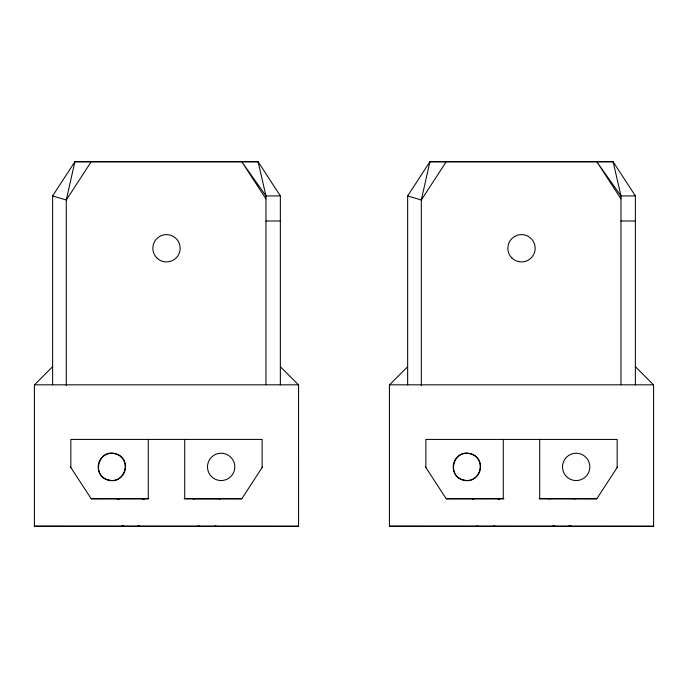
<?xml version="1.0" encoding="UTF-8"?>
<svg xmlns="http://www.w3.org/2000/svg" width="688" height="688" viewBox="0 0 688 688"><rect width="100%" height="100%" fill="white"/><g stroke="black" fill="none" stroke-linecap="round" stroke-linejoin="round"><path stroke-width="1.03" d="M280.351 384.893L280.351 195.934L258.086 161.723L74.897 161.723L66.289 199.993L66.289 385.461M635.368 384.824L635.377 195.934L613.111 161.723L429.923 161.723L421.314 199.993L421.314 385.461M52.615 384.824L52.623 195.934L74.897 161.723M91.194 161.723L66.289 200.002L52.623 195.934M407.649 384.893L407.649 195.942L429.923 161.723M446.228 161.723L421.314 200.002L407.649 195.942M184.117 498.766L241.78 498.766L262.498 466.937M539.143 498.766L596.806 498.766L617.523 466.937M34.409 384.91L52.623 366.678M389.434 384.91L407.649 366.678M548.68 498.645L548.517 498.654M193.835 498.585L193.371 498.585L220.702 498.585L218.75 498.645M197.972 526.26L198.875 526.268M215.568 526.26L216.152 526.182L214.656 526.26M477.773 526.2L476.698 526.2L477.911 526.225M107.603 479.88C125.354 485.883 133.025 457.099 114.647 453.633C98.556 449.204 91.521 475.494 107.603 479.88A13.665 13.665 0 0 1 101.85 457.563A13.665 13.665 0 0 1 124.511 461.786A13.665 13.665 0 0 1 111.112 480.534L108.36 479.88M462.628 479.88C480.379 485.883 488.05 457.099 469.672 453.633C453.581 449.204 446.546 475.494 462.628 479.88A13.665 13.665 0 0 1 456.875 457.563A13.665 13.665 0 0 1 479.536 461.786A13.665 13.665 0 0 1 466.137 480.534L463.385 479.88M117.571 498.757L117.106 498.757L119.738 498.714M118.026 498.723L117.184 498.723L118.938 498.757M219.876 498.654L220.04 498.645M473.052 498.723L472.209 498.723L473.963 498.757L472.131 498.757L472.596 498.757M498.542 498.714L499.376 498.714L497.63 498.757L499.462 498.757L498.998 498.757M574.901 498.654L575.065 498.645M122.885 526.225L121.664 526.225L122.748 526.2M138.658 526.217L139.879 526.225L138.804 526.191M493.829 526.2L494.904 526.191L493.683 526.217M74.897 161.74L258.086 161.74M429.923 161.74L613.111 161.74M280.351 195.934L265.955 195.934L241.78 161.723L265.955 198.866M635.377 195.934L620.98 195.934L596.806 161.723L620.98 198.866M265.955 220.986L280.351 220.986M620.98 220.986L635.377 220.986M141.805 498.723L144.351 498.714L142.605 498.757M195.203 498.585L193.104 498.654L194.781 498.654M552.395 498.594L548.396 498.585L549.807 498.654M571.719 498.576L575.727 498.585L573.775 498.645M70.348 466.731L91.203 498.766L148.875 498.766M425.373 466.731L446.228 498.766L503.9 498.766M122.051 526.2L124.132 526.191M137.411 526.2L139.492 526.191M34.409 526.277L298.575 526.277L298.566 384.824L34.4 384.824L34.4 526.182L298.575 526.277M389.434 526.277L653.6 526.277L653.591 384.824L389.425 384.824L389.425 526.182L653.6 526.277M555.354 526.26L552.679 526.26L554.175 526.182M568.236 526.268L570.868 526.182L569.681 526.26M218.87 498.576L220.229 498.585M635.377 366.678L653.6 384.91M280.351 366.678L298.575 384.91M613.111 161.723L620.98 195.934L620.98 384.652M258.086 161.723L265.955 195.934L265.955 384.652M596.806 498.766L539.727 498.688L539.727 439.426M446.228 498.766L503.289 498.688L503.289 439.426M241.78 498.766L184.702 498.688L184.702 439.426M91.203 498.766L148.264 498.688L148.264 439.426M617.153 467.419L617.153 439.426L425.863 439.426L425.863 467.419M262.128 467.419L262.128 439.417L70.838 439.426L70.838 467.419M198.239 526.182L199.15 526.182L198.239 526.182M571.178 526.182L570.593 526.26L571.178 526.182M144.437 498.757L143.973 498.757L144.437 498.757M156.83 257.931A13.665 13.665 0 0 0 179.688 251.799A13.665 13.665 0 0 0 162.953 235.072A13.665 13.665 0 0 0 156.83 257.931M211.483 476.552A13.665 13.665 0 0 0 234.341 470.429A13.665 13.665 0 0 0 217.614 453.693A13.665 13.665 0 0 0 211.483 476.552M511.855 257.931A13.665 13.665 0 0 0 534.714 251.799A13.665 13.665 0 0 0 517.978 235.072A13.665 13.665 0 0 0 511.855 257.931M566.508 476.552A13.665 13.665 0 0 0 589.367 470.429A13.665 13.665 0 0 0 572.64 453.693A13.665 13.665 0 0 0 566.508 476.552"/></g></svg>
